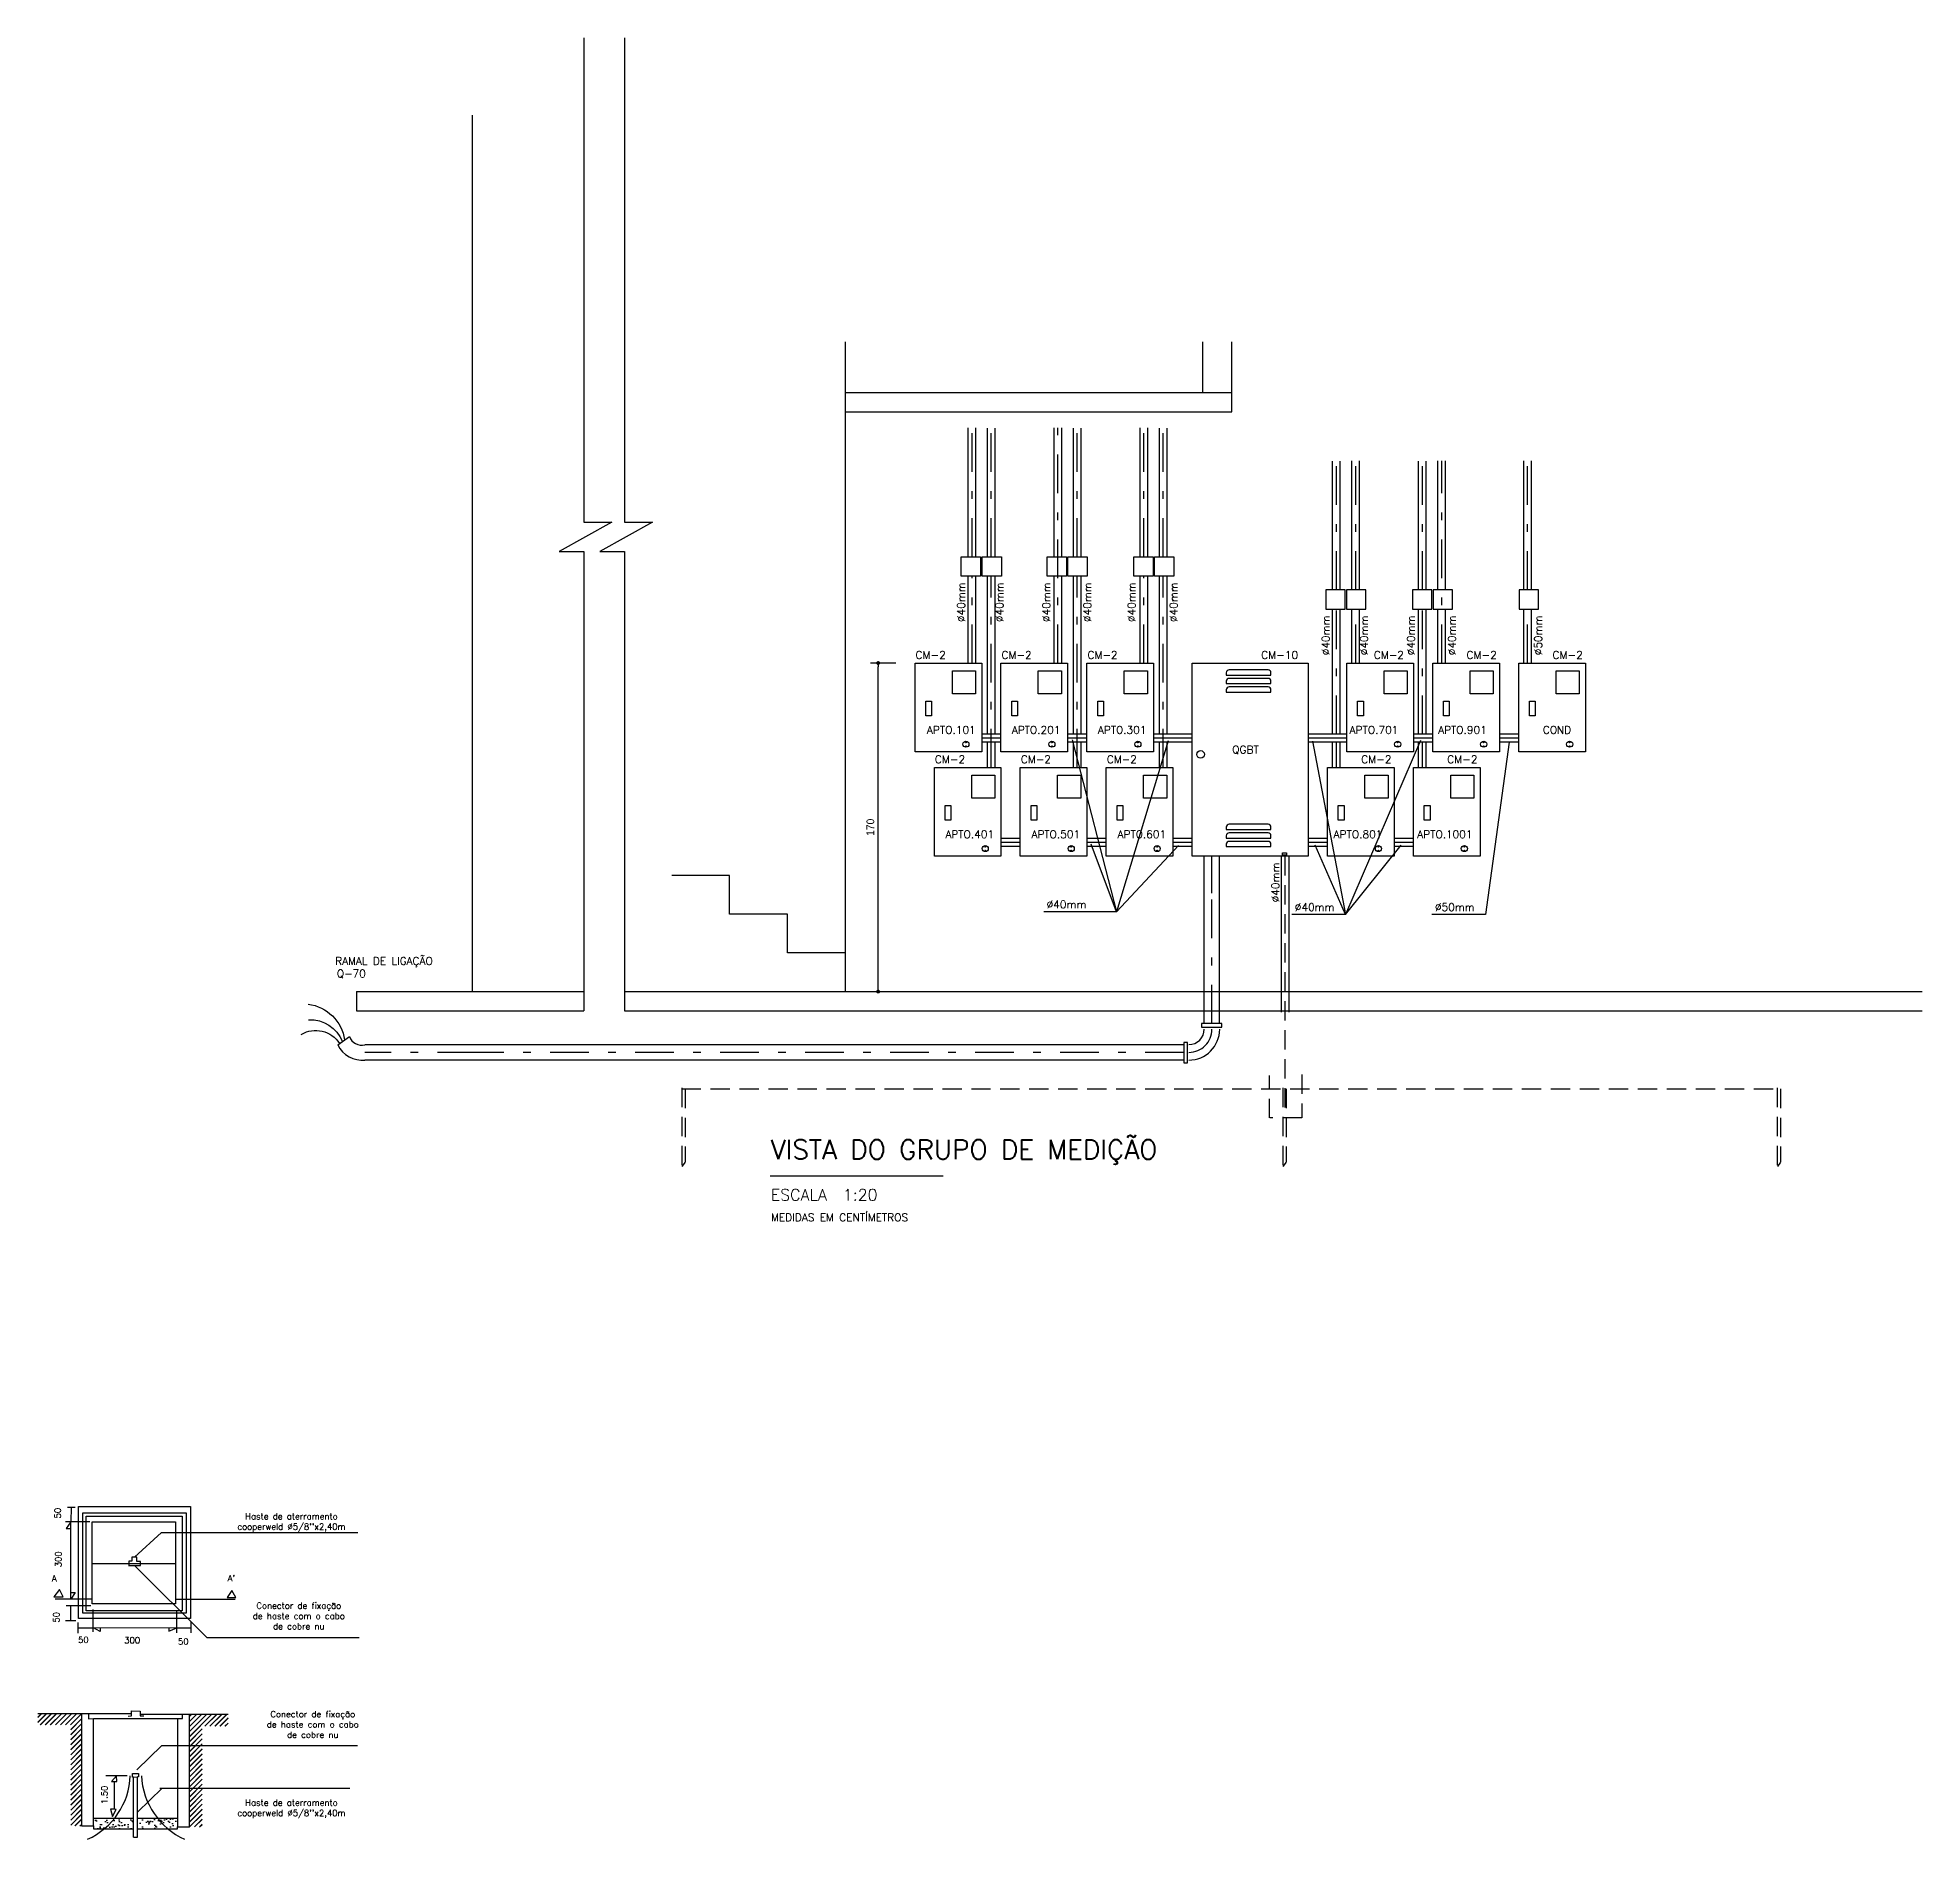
# Model space of a CAD drawing. Header units: millimetres. Extents: x 178 to 457, y 838 to 920.
# Drawn here: x 277.92 to 302.3, y 839.43 to 862.74 of the extents above; entities that cross this region are included whole.
import ezdxf

# ---------------------------------------------------------------- set-up
doc = ezdxf.new("R2010")
doc.units = ezdxf.units.MM
doc.linetypes.add('DASHDOT', pattern=[1, 0.5, -0.25, 0, -0.25])
doc.linetypes.add('HIDDEN', pattern=[0.375, 0.25, -0.125])
for name, color, linetype in [('COTAS', 1, 'Continuous'), ('MEDICAO', 4, 'Continuous'), ('MEDICAO-ELETRICA', 7, 'Continuous'), ('TEXT_MEDICAO', 2, 'Continuous'), ('TITULOS', 6, 'Continuous')]:
    doc.layers.add(name, color=color, linetype=linetype)
doc.styles.add('ROMANS', font='ROMANS.SHX', dxfattribs={"height": 0.05})
doc.dimstyles.new('MEDICAO$0', dxfattribs={"dimtxt": 0.1, "dimasz": 0.05, "dimexe": 0.1, "dimexo": 0.25, "dimgap": 0.05, "dimtad": 1, "dimdec": 4, "dimlfac": 100, "dimdsep": 46, "dimtxsty": 'Standard', "dimblk1": 'DOT', "dimblk2": 'DOT', "dimsah": 1, "dimcen": 2.5, "dimclrd": 1, "dimclre": 1, "dimclrt": 2, "dimadec": 0, "dimazin": 0, "dimtfac": 1, "dimtdec": 4, "dimtmove": 0, "dimatfit": 3, "dimldrblk": 'DOT', "dimfxl": 1, "dimtvp": 1, "dimtolj": 1, "dimtzin": 0, "dimarcsym": 0})

# ---------------------------------------------------------------- blocks, each defined once
blk = doc.blocks.new('CM-2-EF')
at = {"layer": 'MEDICAO'}
for points in [[(0, 0), (0, 0.46), (0.345, 0.46), (0.345, 0)], [(0.3133, 0.4201), (0.3133, 0.3001), (0.1933, 0.3001), (0.1933, 0.4201)], [(0.0557, 0.1877), (0.0557, 0.2634), (0.0857, 0.2634), (0.0857, 0.1877)]]:
    blk.add_lwpolyline(points, close=True, dxfattribs=at)
for centre, radius in [((0.2635, 0.0403), 0.0158), ((0.2634, 0.0489), 0.00145), ((0.2634, 0.031), 0.00145)]:
    blk.add_circle(centre, radius, dxfattribs=at)
blk = doc.blocks.new('CM-10-EF')
at = {"layer": 'MEDICAO'}
for p, q in [((0.1762, 0.9501), (0.1762, 0.938)), ((0.1762, 0.938), (0.4075, 0.938)), ((0.1762, 0.9058), (0.1762, 0.8938)), ((0.1762, 0.8938), (0.4075, 0.8938)), ((0.3925, 0.9651), (0.1912, 0.9651)), ((0.3925, 0.9208), (0.1912, 0.9208)), ((0.4075, 0.938), (0.4075, 0.9501)), ((0.4075, 0.8938), (0.4075, 0.9058)), ((0.1762, 0.8616), (0.1762, 0.8495)), ((0.1762, 0.8495), (0.4075, 0.8495)), ((0.3925, 0.8766), (0.1912, 0.8766)), ((0.4075, 0.8495), (0.4075, 0.8616)), ((0.1762, 0.1508), (0.1762, 0.1388)), ((0.1762, 0.1388), (0.4075, 0.1388)), ((0.1762, 0.1065), (0.1762, 0.0945)), ((0.3925, 0.1658), (0.1912, 0.1658)), ((0.3925, 0.1215), (0.1912, 0.1215)), ((0.4075, 0.1388), (0.4075, 0.1508)), ((0.4075, 0.0945), (0.4075, 0.1065)), ((0.1762, 0.0945), (0.4075, 0.0945)), ((0.1762, 0.0623), (0.1762, 0.0502)), ((0.1762, 0.0502), (0.4075, 0.0502)), ((0.3925, 0.0773), (0.1912, 0.0773)), ((0.4075, 0.0502), (0.4075, 0.0623))]:
    blk.add_line(p, q, dxfattribs=at)
blk.add_lwpolyline([(0, 0), (0, 1), (0.6, 1), (0.6, 0)], close=True, dxfattribs=at)
blk.add_circle((0.0433, 0.5273), 0.0197, dxfattribs=at)
for centre, start, end in [((0.1912, 0.9501), 90, 180), ((0.1912, 0.9058), 90, 180), ((0.3925, 0.9501), 0, 90), ((0.3925, 0.9058), 0, 90), ((0.1912, 0.8616), 90, 180), ((0.3925, 0.8616), 0, 90), ((0.1912, 0.1508), 90, 180), ((0.1912, 0.1065), 90, 180), ((0.3925, 0.1508), 0, 90), ((0.3925, 0.1065), 0, 90), ((0.1912, 0.0623), 90, 180), ((0.3925, 0.0623), 0, 90)]:
    blk.add_arc(centre, 0.015, start, end, dxfattribs=at)
blk = doc.blocks.new('_DOT')
at = {"color": 0, "linetype": 'ByBlock'}
blk.add_line((-0.5, 0), (-1, 0), dxfattribs=at)
at = {"color": 0, "linetype": 'ByBlock', "const_width": 0.5}
blk.add_lwpolyline([(-0.25, 0, 1), (0.25, 0, 1)], format="xyb", close=True, dxfattribs=at)
blk = doc.blocks.new('*D29')
at = {"layer": 'COTAS', "color": 1, "lineweight": -2, "transparency": 16777216}
for p, q in [((289.02, 854.65), (288.693, 854.65)), ((288.793, 850.45), (288.793, 854.6)), ((288.621, 850.4), (288.893, 850.4))]:
    blk.add_line(p, q, dxfattribs=at)
at = {"layer": 'Defpoints', "color": 0, "transparency": 16777216}
for p in [(288.793, 854.65), (289.27, 854.65), (288.371, 850.4)]:
    blk.add_point(p, dxfattribs=at)
at = {"layer": 'COTAS', "color": 1, "lineweight": -2, "transparency": 16777216, "xscale": 0.05, "yscale": 0.05, "zscale": 0.05}
for p, rotation in [((288.793, 854.65), 90), ((288.793, 850.4), 270)]:
    blk.add_blockref('_DOT', p, dxfattribs=dict(at, rotation=rotation))
at = {"layer": 'COTAS', "color": 2, "transparency": 16777216, "insert": (288.693, 852.525), "char_height": 0.1, "attachment_point": 5, "rotation": 90}
blk.add_mtext('\\A1;{170}', dxfattribs=at)

msp = doc.modelspace()

# ---------------------------------------------------------------- hatches: boundary and pattern name
at = {"layer": 'MEDICAO'}
h = msp.add_hatch(dxfattribs=at)
h.set_pattern_fill('JIS_LC_20A', color=3, scale=0.0023)
h.set_pattern_definition([(45, (-0.29356, -3.818235), (-0.032526912, 0.032526912), []), (45, (-0.29126, -3.818235), (-0.032526912, 0.032526912), [])])
h.paths.add_polyline_path([(278.4837121, 841.0616261), (277.9172132, 841.0616261), (277.9172132, 840.9146337), (278.3439266, 840.9146337), (278.3439266, 839.6064001), (278.4837121, 839.6064001)])
h.paths.add_polyline_path([(280.0460714, 840.8965085), (280.3800714, 840.8965085), (280.3800714, 841.0525299), (279.8805362, 841.0525299), (279.8805362, 840.6480519), (280.0460714, 840.6480519)])
h.paths.add_polyline_path([(280.0460714, 840.6480519), (279.8805362, 840.6480519), (279.8805362, 840.0925408), (280.0460714, 840.0925408)])
h.paths.add_polyline_path([(280.0460714, 840.0925408), (279.8805362, 840.0925408), (279.8805362, 839.5919494), (280.0460714, 839.5919494)])
h = msp.add_hatch(dxfattribs=at)
h.set_pattern_fill('AR-SAND', color=3, scale=0.0023)
h.set_pattern_definition([(37.5, (-0.29356, -3.818235), (-0.003680072, 0.112565045), [0, -0.0887984, 0, -0.099314, 0, -0.0949325]), (7.5, (-0.29356, -3.81824), (0.103390355, 0.164869773), [0, -0.0479044, 0, -0.0800354, 0, -0.0306705]), (327.5, (-0.36542, -3.81824), (0.181928245, 0.000330552), [0, -0.02921, 0, -0.105156, 0, -0.137287]), (317.5, (-0.36542, -3.81824), (0.175617984, 0.051273744), [0, -0.014605, 0, -0.0689356, 0, -0.078867])])
h.paths.add_polyline_path([(279.1563313, 839.7052364), (278.9121541, 839.7052364, -0.051455286), (278.777465, 839.5677786), (279.1563313, 839.5677786)])
h.paths.add_polyline_path([(278.9121541, 839.7052364), (278.6382122, 839.7052364), (278.6382122, 839.6064001), (278.6382122, 839.5677786), (278.777465, 839.5677786, 0.051455286)])
h.paths.add_polyline_path([(279.467741, 839.7052364), (279.2078307, 839.7052364), (279.2078307, 839.5677786), (279.6028357, 839.5677786, -0.0506730338)])
h.paths.add_polyline_path([(279.7259112, 839.7052364), (279.467741, 839.7052364, 0.0506730338), (279.6028357, 839.5677786), (279.7259112, 839.5677786), (279.7259112, 839.5919494)])

# ---------------------------------------------------------------- linework, layer by layer
at = {"layer": 'MEDICAO', "color": 2}
for p, q in [((284.9834487, 862.7402297), (284.9834487, 856.4746712)), ((285.5113325, 862.7402297), (285.5113325, 856.4746712)), ((289.9576116, 856.02463), (289.9576116, 857.6944695)), ((290.0576116, 856.02463), (290.0576116, 857.6944695)), ((290.2076116, 856.02463), (290.2076116, 857.6884808)), ((290.3076116, 856.02463), (290.3076116, 857.6884808)), ((291.0701116, 856.02463), (291.0701116, 857.6944695)), ((291.1701116, 856.02463), (291.1701116, 857.6944695)), ((291.3201116, 856.02463), (291.3201116, 857.6884808)), ((291.4201116, 856.02463), (291.4201116, 857.6884808)), ((292.1826116, 856.02463), (292.1826116, 857.6944695)), ((292.2826116, 856.02463), (292.2826116, 857.6944695)), ((292.4326116, 856.02463), (292.4326116, 857.6884808)), ((292.5326116, 856.02463), (292.5326116, 857.6884808)), ((294.6730351, 855.5960553), (294.6730351, 857.2599061)), ((294.7730351, 855.5960553), (294.7730351, 857.2599061)), ((294.9230351, 855.5960553), (294.9230351, 857.2658948)), ((295.0230351, 855.5960553), (295.0230351, 857.2658948)), ((295.7855351, 855.5960553), (295.7855351, 857.2599061)), ((295.8855351, 855.5960553), (295.8855351, 857.2599061)), ((296.0355351, 855.5960553), (296.0355351, 857.2658948)), ((296.1355351, 855.5960553), (296.1355351, 857.2658948)), ((297.1480351, 855.5960553), (297.1480351, 857.2658948)), ((297.2480351, 855.5960553), (297.2480351, 857.2658948)), ((285.344776, 856.4746712), (284.663988, 856.0935817)), ((284.9834487, 856.4746712), (285.344776, 856.4746712)), ((285.8726598, 856.4746712), (285.1918718, 856.0935817)), ((285.5113325, 856.4746712), (285.8726598, 856.4746712)), ((284.663988, 856.0935817), (284.9834487, 856.0935817)), ((284.9834487, 856.0935817), (284.9834487, 850.14963)), ((285.1918718, 856.0935817), (285.5113325, 856.0935817)), ((285.5113325, 856.0935817), (285.5113325, 850.14963)), ((289.9576116, 854.64963), (289.9576116, 855.77463)), ((290.0576116, 854.64963), (290.0576116, 855.77463)), ((290.2076116, 853.7282047), (290.2076116, 855.77463)), ((290.3076116, 853.7282047), (290.3076116, 855.77463)), ((291.0701116, 854.64963), (291.0701116, 855.77463)), ((291.1701116, 854.64963), (291.1701116, 855.77463)), ((291.3201116, 853.7282047), (291.3201116, 855.77463)), ((291.4201116, 853.7282047), (291.4201116, 855.77463)), ((292.1826116, 854.64963), (292.1826116, 855.77463)), ((292.2826116, 854.64963), (292.2826116, 855.77463)), ((292.4326116, 853.7282047), (292.4326116, 855.77463)), ((292.5326116, 853.7282047), (292.5326116, 855.77463)), ((294.6730351, 853.7282047), (294.6730351, 855.3460553)), ((294.7730351, 853.7282047), (294.7730351, 855.3460553)), ((294.9230351, 854.64963), (294.9230351, 855.3460553)), ((295.0230351, 854.64963), (295.0230351, 855.3460553)), ((295.7855351, 853.7282047), (295.7855351, 855.3460553)), ((295.8855351, 853.7282047), (295.8855351, 855.3460553)), ((296.0355351, 854.64963), (296.0355351, 855.3460553)), ((296.1355351, 854.64963), (296.1355351, 855.3460553)), ((297.1480351, 854.64963), (297.1480351, 855.3460553)), ((297.2480351, 854.64963), (297.2480351, 855.3460553)), ((290.3849732, 853.7282047), (290.1326116, 853.7282047)), ((290.3849732, 853.6282047), (290.1326116, 853.6282047)), ((290.2076116, 853.29963), (290.2076116, 853.6282047)), ((290.3076116, 853.29963), (290.3076116, 853.6282047)), ((291.4974732, 853.7282047), (291.2451116, 853.7282047)), ((291.4974732, 853.6282047), (291.2451116, 853.6282047)), ((291.3201116, 853.29963), (291.3201116, 853.6282047)), ((291.4201116, 853.29963), (291.4201116, 853.6282047)), ((292.8576116, 853.7282047), (292.3576116, 853.7282047)), ((292.8576116, 853.6282047), (292.3576116, 853.6282047)), ((292.4326116, 853.29963), (292.4326116, 853.6282047)), ((292.5326116, 853.29963), (292.5326116, 853.6282047)), ((294.8576116, 853.7282047), (294.3576116, 853.7282047)), ((294.8576116, 853.6282047), (294.3576116, 853.6282047)), ((294.6730351, 853.29963), (294.6730351, 853.6282047)), ((294.7730351, 853.29963), (294.7730351, 853.6282047)), ((295.9724732, 853.7282047), (295.7201116, 853.7282047)), ((295.9724732, 853.6282047), (295.7201116, 853.6282047)), ((295.7855351, 853.29963), (295.7855351, 853.6282047)), ((295.8855351, 853.29963), (295.8855351, 853.6282047)), ((297.0849732, 853.7282047), (296.8326116, 853.7282047)), ((297.0849732, 853.6282047), (296.8326116, 853.6282047)), ((290.6349732, 852.3782047), (290.3826116, 852.3782047)), ((291.7474732, 852.3782047), (291.4951116, 852.3782047)), ((292.8599732, 852.3782047), (292.6076116, 852.3782047)), ((294.6076116, 852.3782047), (294.3552501, 852.3782047)), ((295.7224732, 852.3782047), (295.4701116, 852.3782047)), ((290.6349732, 852.2782047), (290.3826116, 852.2782047)), ((291.7474732, 852.2782047), (291.4951116, 852.2782047)), ((292.8599732, 852.2782047), (292.6076116, 852.2782047)), ((293.0104331, 849.9889458), (293.0104331, 852.14963)), ((293.0104331, 851.674084), (293.0104331, 852.14963)), ((293.2104331, 849.9889458), (293.2104331, 852.14963)), ((293.2104331, 851.674084), (293.2104331, 852.14963)), ((294.0138521, 850.1322772), (294.0138521, 852.14963)), ((294.1138521, 850.1322772), (294.1138521, 852.14963)), ((294.6076116, 852.2782047), (294.3552501, 852.2782047)), ((295.7224732, 852.2782047), (295.4701116, 852.2782047)), ((283.5896766, 849.7105078), (282.1526964, 849.7105078)), ((292.7485232, 849.7105078), (283.5896766, 849.7105078)), ((283.5896766, 849.5105078), (282.1526964, 849.5105078)), ((292.7485232, 849.5105078), (283.5896766, 849.5105078))]:
    msp.add_line(p, q, dxfattribs=at)
at = {"layer": 'MEDICAO'}
for p, q in [((283.541522, 861.7400033), (283.541522, 850.39963)), ((288.3714357, 858.14963), (293.3714357, 858.14963)), ((288.3714357, 857.89963), (293.3714357, 857.89963)), ((282.041522, 850.39963), (284.9834487, 850.39963)), ((282.041522, 850.39963), (282.041522, 850.14963)), ((285.5113325, 850.39963), (285.7484613, 850.39963)), ((285.7484613, 850.39963), (302.3048481, 850.39963)), ((282.041522, 850.14963), (284.9834487, 850.14963)), ((285.5113325, 850.14963), (285.7484613, 850.14963)), ((285.7484613, 850.14963), (302.3048481, 850.14963))]:
    msp.add_line(p, q, dxfattribs=at)
at = {"layer": 'MEDICAO', "color": 3}
for p, q in [((283.541522, 859.64963), (283.5385605, 859.64963)), ((288.3714357, 850.89963), (288.3714357, 858.8057381)), ((292.9964357, 858.14963), (292.9964357, 858.8057381)), ((293.3714357, 857.89963), (293.3714357, 858.8057381)), ((286.8714357, 851.89963), (286.1214357, 851.89963)), ((286.8714357, 851.39963), (286.8714357, 851.89963)), ((287.6214357, 851.39963), (286.8714357, 851.39963)), ((287.6214357, 850.89963), (287.6214357, 851.39963)), ((288.3714357, 850.89963), (287.6214357, 850.89963)), ((288.3714357, 850.39963), (288.3714357, 850.89963)), ((281.7991891, 849.7095562), (281.9517368, 849.8185767)), ((278.3019687, 843.7299742), (278.40129, 843.7299742)), ((278.3516293, 843.7299742), (278.3461539, 843.5409137)), ((278.5910832, 843.5409137), (278.2765655, 843.5409137)), ((278.3461539, 843.5409137), (278.2835758, 843.4543631)), ((278.2835758, 843.4543631), (278.3461539, 843.4543631)), ((278.3461539, 842.5378033), (278.3461539, 843.5409137)), ((279.5189047, 843.403688), (279.1691645, 843.0825128)), ((279.5189047, 843.403688), (282.0607942, 843.403688)), ((279.2022714, 843.0825128), (279.1360576, 843.0825128)), ((279.1360576, 843.0825128), (279.1360576, 843.0292278)), ((279.2022714, 843.0255529), (279.2022714, 843.0825128)), ((278.6239803, 843.000616), (279.7018005, 843.000616)), ((279.0937542, 842.9741056), (279.246414, 842.9741056)), ((279.1360576, 843.0292278), (279.0955933, 843.0292278)), ((279.0955933, 843.0292278), (279.0955933, 842.9741056)), ((280.1038779, 842.0420757), (279.1700841, 842.9741056)), ((279.246414, 843.0255529), (279.2022714, 843.0255529)), ((279.246414, 842.9741056), (279.246414, 843.0255529)), ((278.197459, 842.6645847), (278.1257275, 842.5690396)), ((278.2489594, 842.5690396), (278.197459, 842.6645847)), ((278.3461539, 842.6246289), (278.4013317, 842.6246289)), ((278.4013317, 842.6246289), (278.3461539, 842.5378033)), ((280.4314742, 842.6534078), (280.3707769, 842.5596999)), ((280.4811344, 842.5596999), (280.4314742, 842.6534078)), ((278.1257275, 842.5690396), (278.2489594, 842.5690396)), ((278.6239803, 842.5378033), (278.1441205, 842.5378033)), ((278.603983, 842.4547802), (278.287626, 842.4547802)), ((278.3442838, 842.2599481), (278.3442838, 842.4547802)), ((278.6297337, 842.4070079), (278.6297337, 842.1148598)), ((279.7018005, 842.5376507), (280.4719384, 842.5376507)), ((279.7194242, 842.1053628), (279.7194242, 842.3869221)), ((280.3707769, 842.5596999), (280.4811344, 842.5596999)), ((278.4104982, 842.2599481), (278.2780694, 842.2599481)), ((278.4363037, 842.2396637), (278.4363037, 842.1000206)), ((278.4363037, 842.1698422), (278.6297337, 842.1698422)), ((278.7274373, 842.1201172), (278.6297337, 842.1715645)), ((278.6297337, 842.1715645), (279.7194242, 842.1696722)), ((278.7274373, 842.1715645), (278.7274373, 842.1201172)), ((279.6161282, 842.1698516), (279.6161282, 842.125685)), ((279.6161282, 842.125685), (279.7194242, 842.1696722)), ((279.7194242, 842.1696722), (279.9015131, 842.1696722)), ((279.9015131, 842.1035256), (279.9015131, 842.2440582)), ((280.1038779, 842.0420757), (282.075589, 842.0420757)), ((277.9172132, 841.0616261), (278.4837121, 841.0616261)), ((278.4837121, 841.0616261), (278.4837121, 839.6064001)), ((278.4837121, 841.0616261), (279.1330366, 841.0616261)), ((278.5738944, 841.0616261), (278.5738944, 840.9900578)), ((278.5738944, 840.9900578), (278.6382122, 840.9954795)), ((278.6382122, 839.6064001), (278.6382122, 840.9954795)), ((278.6382122, 840.9954795), (279.7909921, 840.9954795)), ((279.0883575, 841.0263344), (279.1330366, 841.0285528)), ((279.1330366, 841.0285528), (279.1330366, 841.0946994)), ((279.1330366, 841.0946994), (279.2433941, 841.092481)), ((279.244843, 841.0924519), (279.2433941, 841.0281717)), ((279.2433941, 841.0525299), (280.3800714, 841.0525299)), ((279.2433941, 841.0281717), (279.2901126, 841.0281717)), ((279.7259112, 840.9954795), (279.7259112, 839.5919494)), ((279.7909921, 840.9954795), (279.7909921, 841.0525299)), ((279.8805362, 839.5919494), (279.8805362, 841.0525299)), ((279.5224256, 840.6480519), (279.1987109, 840.3320179)), ((279.5224256, 840.6480519), (282.0569584, 840.6480519)), ((279.0750828, 840.2559445), (278.7973509, 840.2559445)), ((278.9362169, 840.2559445), (278.8709216, 840.1790829)), ((278.8709216, 840.1790829), (278.942654, 840.1790829)), ((278.9067878, 840.1790829), (278.9067878, 839.822626)), ((278.942654, 840.1790829), (278.9362169, 840.2559445)), ((279.1430068, 840.2385007), (279.1430068, 840.2846199)), ((279.1430068, 840.2846199), (279.2230157, 840.2846199)), ((279.1563313, 840.2385007), (279.1430068, 840.2385007)), ((279.1563313, 840.2385007), (279.2078307, 840.240522)), ((279.1563313, 839.4594397), (279.1563313, 840.2385007)), ((279.2230157, 840.240522), (279.2078307, 840.240522)), ((279.2078307, 840.240522), (279.2078307, 840.2348257)), ((279.2078307, 839.4594397), (279.2078307, 840.2348257)), ((279.2230157, 840.2846199), (279.2230157, 840.240522)), ((279.5258825, 840.0925408), (279.2078307, 839.7838566)), ((279.4964534, 840.0925408), (281.9574145, 840.0925408)), ((278.6382122, 839.7052364), (279.1563313, 839.7052364)), ((278.9067878, 839.822626), (278.8598864, 839.822626)), ((278.8598864, 839.822626), (278.8856361, 839.728918)), ((278.8856361, 839.728918), (278.9316179, 839.818951)), ((278.9316179, 839.818951), (278.9067878, 839.822626)), ((279.2078307, 839.7052364), (279.7259112, 839.7052364)), ((278.4837121, 839.6064001), (278.6382122, 839.6064001)), ((278.6382122, 839.6064001), (278.6382122, 839.5677786)), ((278.6382122, 839.5677786), (279.1563313, 839.5677786)), ((279.1563313, 839.4594397), (279.2078307, 839.4594397)), ((279.2078307, 839.5677786), (279.7259112, 839.5677786)), ((279.7259112, 839.5919494), (279.8805362, 839.5919494)), ((279.7259112, 839.5677786), (279.7259112, 839.5919494))]:
    msp.add_line(p, q, dxfattribs=at)
at = {"layer": 'MEDICAO', "color": 1, "linetype": 'DASHDOT'}
for p, q in [((290.0076116, 856.02463), (290.0076116, 857.6944695)), ((290.2576116, 856.02463), (290.2576116, 857.6884808)), ((291.1201116, 854.64963), (291.1201116, 857.6944695)), ((291.3701116, 856.02463), (291.3701116, 857.6884808)), ((292.2326116, 856.02463), (292.2326116, 857.6944695)), ((292.4826116, 856.02463), (292.4826116, 857.6884808)), ((294.7230351, 855.5960553), (294.7230351, 857.2599061)), ((294.9730351, 855.5960553), (294.9730351, 857.2658948)), ((295.8355351, 855.5960553), (295.8355351, 857.2599061)), ((296.0855351, 854.64963), (296.0855351, 857.2658948)), ((297.1980351, 855.5960553), (297.1980351, 857.2658948)), ((290.0076116, 854.64963), (290.0076116, 855.77463)), ((290.2576116, 853.29963), (290.2576116, 855.77463)), ((291.3701116, 853.29963), (291.3701116, 855.77463)), ((292.2326116, 854.64963), (292.2326116, 855.77463)), ((292.4826116, 853.29963), (292.4826116, 855.77463)), ((294.7230351, 853.7282047), (294.7230351, 855.3460553)), ((294.9730351, 854.64963), (294.9730351, 855.3460553)), ((295.8355351, 853.7282047), (295.8355351, 855.3460553)), ((297.1980351, 854.64963), (297.1980351, 855.3460553)), ((290.3849732, 853.6782047), (290.1326116, 853.6782047)), ((291.4974732, 853.6782047), (291.2451116, 853.6782047)), ((292.8576116, 853.6782047), (292.3576116, 853.6782047)), ((294.8576116, 853.6782047), (294.3576116, 853.6782047)), ((294.7230351, 853.29963), (294.7230351, 853.6282047)), ((295.9724732, 853.6782047), (295.7201116, 853.6782047)), ((295.8355351, 853.29963), (295.8355351, 853.6282047)), ((297.0849732, 853.6782047), (296.8326116, 853.6782047)), ((290.6349732, 852.3282047), (290.3826116, 852.3282047)), ((291.7474732, 852.3282047), (291.4951116, 852.3282047)), ((292.8599732, 852.3282047), (292.6076116, 852.3282047)), ((293.1104331, 849.9889458), (293.1104331, 852.14963)), ((293.1104331, 851.674084), (293.1104331, 852.14963)), ((294.6076116, 852.3282047), (294.3552501, 852.3282047)), ((295.7224732, 852.3282047), (295.4701116, 852.3282047)), ((283.5896766, 849.6105078), (282.1526964, 849.6105078)), ((292.7485232, 849.6105078), (283.5896766, 849.6105078))]:
    msp.add_line(p, q, dxfattribs=at)
at = {"layer": 'MEDICAO', "color": 2, "linetype": 'HIDDEN'}
msp.add_line((286.2489553, 849.1395461), (300.4497442, 849.1395461), dxfattribs=at)
at = {"layer": 'MEDICAO'}
for points in [[(289.8684644, 855.77463), (289.8684644, 856.02463), (290.1184644, 856.02463), (290.1184644, 855.77463)], [(290.1376545, 855.77463), (290.1376545, 856.02463), (290.3876545, 856.02463), (290.3876545, 855.77463)], [(290.9787023, 855.77463), (290.9787023, 856.02463), (291.2287023, 856.02463), (291.2287023, 855.77463)], [(291.2478924, 855.77463), (291.2478924, 856.02463), (291.4978924, 856.02463), (291.4978924, 855.77463)], [(292.100327, 855.77463), (292.100327, 856.02463), (292.350327, 856.02463), (292.350327, 855.77463)], [(292.3695171, 855.77463), (292.3695171, 856.02463), (292.6195171, 856.02463), (292.6195171, 855.77463)], [(294.8361297, 855.3460553), (294.8361297, 855.5960553), (294.5861297, 855.5960553), (294.5861297, 855.3460553)], [(295.1053198, 855.3460553), (295.1053198, 855.5960553), (294.8553198, 855.5960553), (294.8553198, 855.3460553)], [(295.9577544, 855.3460553), (295.9577544, 855.5960553), (295.7077544, 855.5960553), (295.7077544, 855.3460553)], [(296.2269444, 855.3460553), (296.2269444, 855.5960553), (295.9769444, 855.5960553), (295.9769444, 855.3460553)], [(297.3371824, 855.3460553), (297.3371824, 855.5960553), (297.0871824, 855.5960553), (297.0871824, 855.3460553)]]:
    msp.add_lwpolyline(points, close=True, dxfattribs=at)
for points in [[(281.4174535, 850.2369166, -0.3358974406), (281.8888326, 849.7736213, -0.3358974406)], [(281.4227333, 850.0346258, -0.323650639), (281.8596912, 849.752795, -0.323650639)], [(281.3276965, 849.8464073, -0.4038474389), (281.8237126, 849.7270823, -0.4038474389)]]:
    msp.add_lwpolyline(points, format="xyb", dxfattribs=at)
at = {"layer": 'MEDICAO', "color": 2}
for points in [[(293.2419524, 849.9407006), (293.2419524, 849.9889458), (292.9789139, 849.9889458), (292.9789139, 849.9407006)], [(292.7967683, 849.742027), (292.7485232, 849.742027), (292.7485232, 849.4789886), (292.7967683, 849.4789886)]]:
    msp.add_lwpolyline(points, close=True, dxfattribs=at)
at = {"layer": 'MEDICAO', "color": 3}
for points in [[(278.447409, 843.7392536), (279.8930864, 843.7392536), (279.8930864, 842.287702), (278.447409, 842.287702)], [(278.5025877, 843.6584077), (279.8379077, 843.6584077), (279.8379077, 842.3575236), (278.5025877, 842.3575236)], [(278.5430519, 843.6143099), (279.7864073, 843.6143099), (279.7864073, 842.3869221), (278.5430519, 842.3869221)], [(278.6239803, 843.5408139), (279.7018005, 843.5408139), (279.7018005, 842.4787924), (278.6239803, 842.4787924)]]:
    msp.add_lwpolyline(points, close=True, dxfattribs=at)
at = {"layer": 'MEDICAO', "color": 2}
for radius in [0.2, 0.4]:
    msp.add_arc((292.8130412, 849.9133984), radius, 270, 0, dxfattribs=at)
at = {"layer": 'MEDICAO', "color": 1, "linetype": 'DASHDOT'}
msp.add_arc((292.8130412, 849.9133984), 0.3, 270, 0, dxfattribs=at)
at = {"layer": 'MEDICAO', "color": 3}
for centre, radius, start, end in [((282.1286832, 849.8812969), 0.3715658, 207.5296705, 273.70543958), ((282.1130401, 849.8776467), 0.171779, 200.11296277, 283.34748388), ((278.1787269, 840.2891736), 0.9374956, 294.00862499, 357.96875453), ((280.2117077, 840.301298), 0.9532973, 182.72528472, 245.64845795)]:
    msp.add_arc(centre, radius, start, end, dxfattribs=at)
at = {"layer": 'MEDICAO-ELETRICA', "color": 2, "linetype": 'HIDDEN'}
for p, q in [((294.0537198, 852.14963), (294.0537198, 848.7676934)), ((293.8577558, 848.7643874), (293.8577558, 849.3140174)), ((294.277037, 849.3261374), (294.277037, 848.7676934)), ((286.2518205, 849.1529186), (286.2518205, 848.1389486)), ((286.2945789, 849.1434422), (286.2945789, 848.1958058)), ((294.0287906, 849.1529186), (294.0287906, 848.1389486)), ((294.071549, 849.1434422), (294.071549, 848.1958058)), ((300.4269762, 849.1529186), (300.4269762, 848.1389486)), ((300.4697346, 849.1434422), (300.4697346, 848.1958058)), ((294.277037, 848.7676934), (293.8630766, 848.7676934)), ((286.2954741, 848.1947042), (286.2541077, 848.1347606)), ((294.0724442, 848.1947042), (294.0310778, 848.1347606)), ((300.4706298, 848.1947042), (300.4292634, 848.1347606))]:
    msp.add_line(p, q, dxfattribs=at)
at = {"layer": 'MEDICAO-ELETRICA', "color": 2}
msp.add_lwpolyline([(294.026673, 852.1629528), (294.026673, 852.1962852), (294.0793134, 852.1962852), (294.0793134, 852.1629528)], close=True, dxfattribs=at)
at = {"layer": 'TEXT_MEDICAO'}
for p, q in [((291.3031876, 853.6550238), (291.8784953, 851.4325352)), ((292.5481157, 853.6456065), (291.8784953, 851.4325352)), ((294.41424, 853.6380625), (294.8405235, 851.3972962)), ((295.8112854, 853.6463659), (294.8405235, 851.3972962)), ((296.9587924, 853.6282047), (296.6533998, 851.3972962)), ((291.8784953, 851.4325352), (291.5484007, 852.3083465)), ((291.8784953, 851.4325352), (292.6801535, 852.2895118)), ((294.8405235, 851.3972962), (294.4475031, 852.292904)), ((294.8405235, 851.3972962), (295.561813, 852.292904)), ((291.8784953, 851.4325352), (290.9353679, 851.4325352)), ((294.8405235, 851.3972962), (294.1468684, 851.3972962)), ((296.6533998, 851.3972962), (295.9597447, 851.3972962))]:
    msp.add_line(p, q, dxfattribs=at)
at = {"layer": 'TITULOS', "color": 8}
msp.add_line((287.3937379, 848.0155739), (289.6358719, 848.0155739), dxfattribs=at)

# ---------------------------------------------------------------- block references
at = {"layer": 'MEDICAO', "xscale": 2.5, "yscale": 2.5, "zscale": 2.5}
for name, p in [('CM-2-EF', (289.2701116, 853.49963)), ('CM-2-EF', (290.3826116, 853.49963)), ('CM-2-EF', (291.4951116, 853.49963)), ('CM-10-EF', (292.8576116, 852.14963)), ('CM-2-EF', (294.8576116, 853.49963)), ('CM-2-EF', (295.9701116, 853.49963)), ('CM-2-EF', (297.0826116, 853.49963)), ('CM-2-EF', (289.5201116, 852.14963)), ('CM-2-EF', (290.6326116, 852.14963)), ('CM-2-EF', (291.7451116, 852.14963)), ('CM-2-EF', (294.6076116, 852.14963)), ('CM-2-EF', (295.7201116, 852.14963))]:
    msp.add_blockref(name, p, dxfattribs=at)

# ---------------------------------------------------------------- texts
at = {"layer": 'MEDICAO', "color": 3, "char_height": 0.08, "attachment_point": 1, "style": 'ROMANS'}
for s, width, heights, insert, rotation in [('\\A1;\\pxqc;50', 0.665821291, [0.1480326], (278.1364083, 843.3194418), 90), ('\\A1;\\pxqc;300', 0.665821291, [0.1480326], (278.145341, 842.7224841), 90), ('\\A1;\\pxqc;50', 0.665821291, [0.1480326], (278.1176292, 841.971744), 90), ('\\A1;\\pxqc;1.50', 0.621677685, [0.1259839], (278.741016, 839.6961554), 89.96843963)]:
    msp.add_mtext_dynamic_manual_height_columns(s, width=width, gutter_width=0.25, heights=heights, dxfattribs=dict(at, insert=insert, rotation=rotation))
for s, width, heights, insert in [("\\A1;\\pxqc;Haste de aterramento cooperweld %%C5/8''x2,40m  ", 1.614891035, [0.3023749], (280.3934499, 843.6513071)), ('\\A1;\\pxqc;A', 0.496606675, [0.1994804], (277.8836965, 842.8488611)), ("\\A1;\\pxqc;A' ", 0.496606675, [0.1994804], (280.1755039, 842.850672)), ('\\A1;\\pxqc;Conector de fixação \\Pde haste com o cabo\\Pde cobre nu  ', 1.614891035, [0.5449125], (280.4890919, 842.4954844)), ('\\A1;\\pxqc;50', 0.665821291, [0.1480326], (278.1747691, 842.0536685)), ('\\A1;\\pxqc;300', 0.665821291, [0.1480326], (278.8073539, 842.0483988)), ('\\A1;\\pxqc;50', 0.665821291, [0.1480326], (279.4683161, 842.0316194)), ('\\A1;\\pxqc;Conector de fixação \\Pde haste com o cabo\\Pde cobre nu  ', 1.614891035, [0.5449125], (280.6698654, 841.0918865)), ("\\A1;\\pxqc;Haste de aterramento cooperweld %%C5/8''x2,40m  ", 1.614891035, [0.3023749], (280.3934499, 839.9465533))]:
    msp.add_mtext_dynamic_manual_height_columns(s, width=width, gutter_width=0.25, heights=heights, dxfattribs=dict(at, insert=insert))
at = {"layer": 'TEXT_MEDICAO', "color": 3, "style": 'ROMANS'}
for s, p in [('%%C40mm', (289.9172163, 855.1794027)), ('%%C40mm', (290.4132901, 855.1794027)), ('%%C40mm', (291.0196024, 855.1794027)), ('%%C40mm', (291.5501256, 855.1794027)), ('%%C40mm', (292.1219884, 855.1794027)), ('%%C40mm', (292.6662914, 855.1794027)), ('%%C40mm', (294.6348816, 854.750828)), ('%%C40mm', (295.1309554, 854.750828)), ('%%C40mm', (295.7372676, 854.750828)), ('%%C40mm', (296.2677908, 854.750828)), ('%%C50mm', (297.3839567, 854.750828)), ('%%C40mm', (293.9843184, 851.5544027))]:
    msp.add_text(s, height=0.1, rotation=90, dxfattribs=at).set_placement(p)
for s, p in [('CM-2', (289.2768373, 854.7041983)), ('CM-2', (290.3893373, 854.7041983)), ('CM-2', (291.5018373, 854.7041983)), ('CM-10', (293.7509365, 854.7041983)), ('CM-2', (295.2072129, 854.7041983)), ('CM-2', (296.4080873, 854.7041983)), ('CM-2', (297.5205873, 854.7041983)), ('APTO.101', (289.4245792, 853.7353186)), ('APTO.201', (290.5220743, 853.7353186)), ('APTO.301', (291.6354751, 853.7353186)), ('APTO.701', (294.8938087, 853.7353186)), ('APTO.901', (296.0390209, 853.7353186)), ('COND', (297.3933474, 853.7353186)), ('QGBT', (293.3746033, 853.4809279)), ('APTO.401', (289.6631651, 852.3852402)), ('APTO.501', (290.7765659, 852.3852402)), ('APTO.601', (291.8899666, 852.3852402)), ('APTO.801', (294.6870342, 852.3852401)), ('APTO.1001', (295.7686234, 852.3852401)), ('%%C40mm', (290.9729676, 851.4770843)), ('%%C40mm', (294.1844682, 851.4418453)), ('%%C50mm', (295.9973445, 851.4418453)), ('RAMAL DE LIGAÇÃO', (281.7659479, 850.7452485)), ('Q-70', (281.787363, 850.5833438))]:
    msp.add_text(s, height=0.1, dxfattribs=at).set_placement(p)
at = {"layer": 'TEXT_MEDICAO', "style": 'ROMANS'}
for s, p in [('CM-2', (289.5268373, 853.3541983)), ('CM-2', (290.6393373, 853.3541983)), ('CM-2', (291.7518373, 853.3541983)), ('CM-2', (295.0455873, 853.3541983)), ('CM-2', (296.1580873, 853.3541983)), ('MEDIDAS EM CENTÍMETROS', (287.4068159, 847.4276865))]:
    msp.add_text(s, height=0.1, dxfattribs=at).set_placement(p)
at = {"layer": 'TITULOS', "color": 6, "style": 'ROMANS'}
msp.add_text('VISTA DO GRUPO DE MEDIÇÃO', height=0.25, dxfattribs=at).set_placement((287.4031587, 848.2321011))
at = {"layer": 'TITULOS', "color": 4, "style": 'ROMANS'}
msp.add_text('ESCALA  1:20', height=0.15, dxfattribs=at).set_placement((287.4031587, 847.6954902))

# ---------------------------------------------------------------- dimensions: what is measured, and where the dimension line sits
at = {"layer": 'COTAS'}
dim = msp.add_linear_dim(base=(288.7931245, 854.64963), p1=(288.3714357, 850.39963), p2=(289.2701116, 854.64963), angle=90, text='{170}', dimstyle='MEDICAO$0', dxfattribs=at)
dim.commit()
dim.dimension.update_dxf_attribs({"geometry": '*D29', "text_midpoint": (288.6931245, 852.52463)})

doc.saveas('drawing.dxf')
